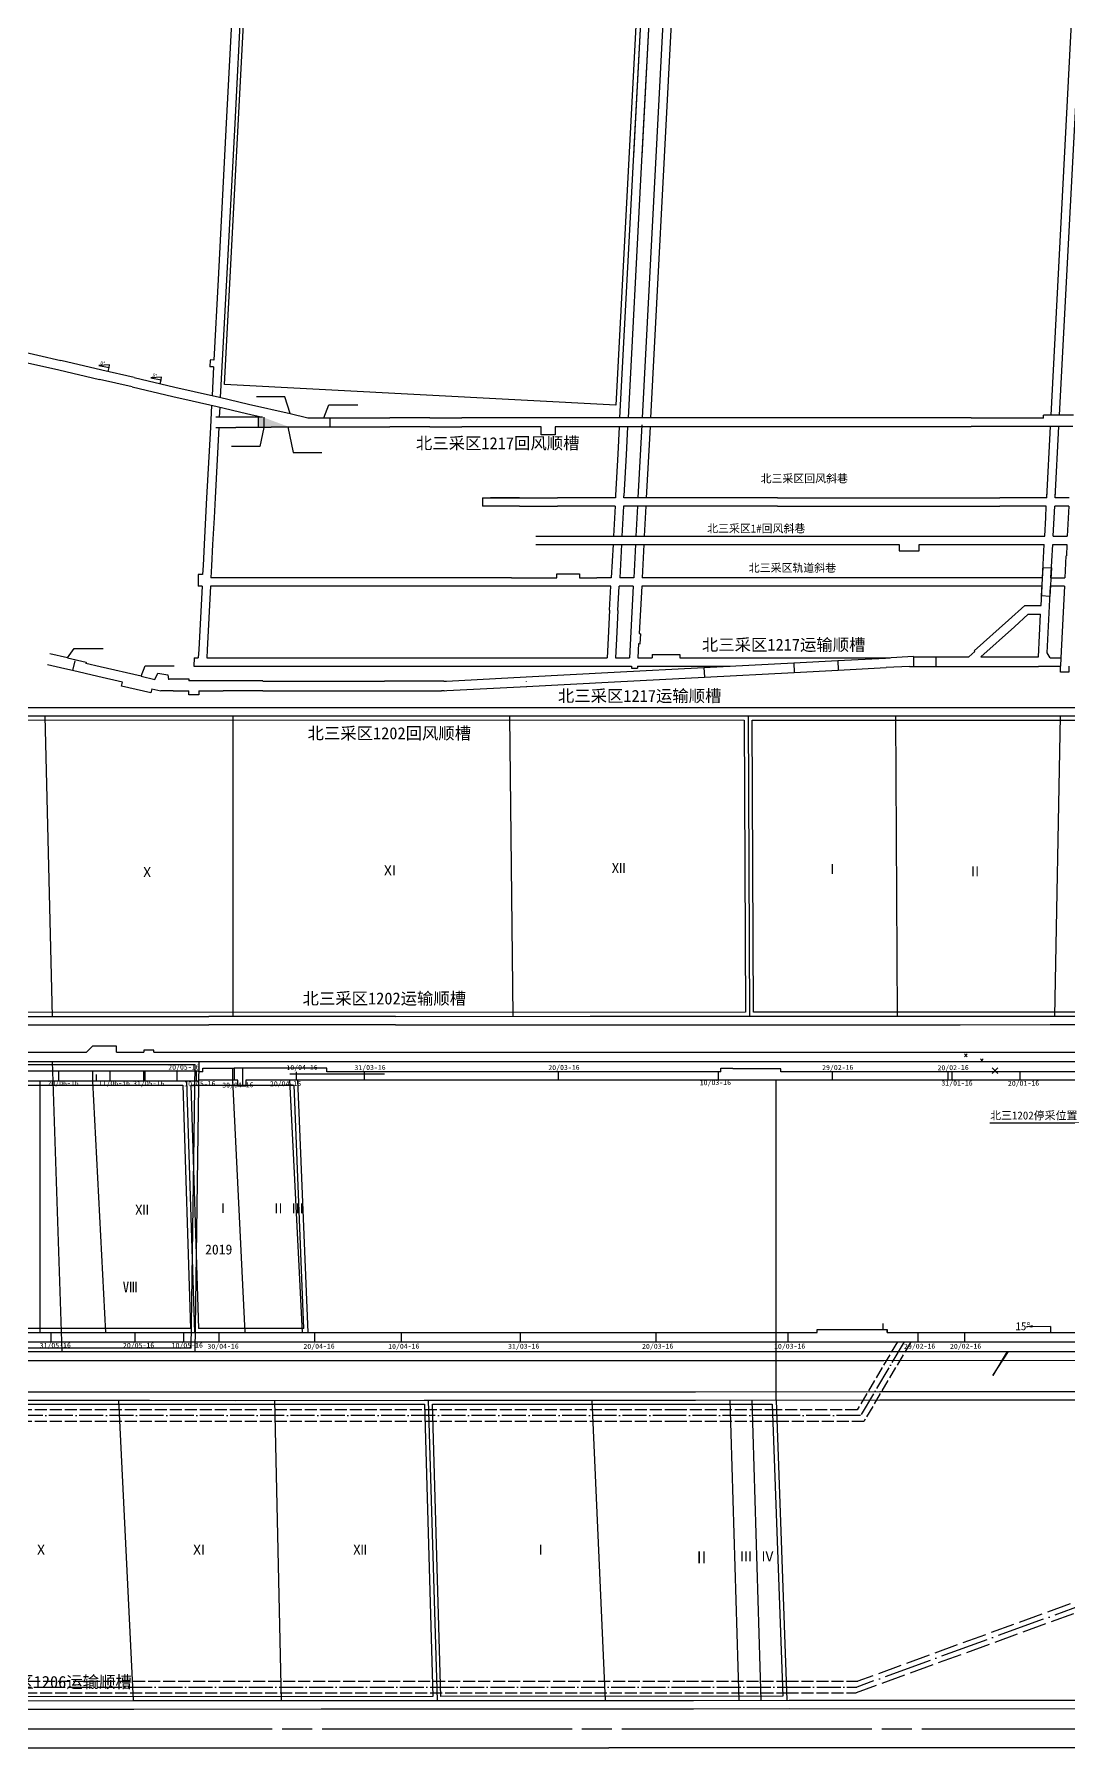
# Model space of a CAD drawing. Header units: millimetres. Extents: x 41513366 to 41522434, y 4590966 to 4600634.
# Drawn here: x 41518983 to 41519500, y 4598077 to 4598934 of the extents above; entities that cross this region are included whole.
import ezdxf

# ---------------------------------------------------------------- set-up
doc = ezdxf.new("R2010")
doc.units = ezdxf.units.MM
for name, pattern in [('ACAD_ISO02W100', [15, 12, -3]), ('ACAD_ISO04W100', [30, 24, -3, 0, -3]), ('SJHD', [10, 8, -2]), ('上盘交面线(2K)', [48, 40, -4, 0, -4]), ('新采区边界(5K)', [150, 125, -5, 15, -5])]:
    doc.linetypes.add(name, pattern=pattern)
doc.layers.get('0').update_dxf_attribs({"lineweight": 18})
for name, color, linetype, lineweight in [('12-1实见断层上盘交面线', 1, 'Continuous', 18), ('12-1煤巷道', 5, 'Continuous', 18), ('12-2采区边界线', 7, 'Continuous', 18), ('12煤巷道', 7, 'Continuous', 18), ('12煤巷道名称', 7, 'Continuous', 18), ('2014年工作面月末位置', 150, 'Continuous', 18), ('2016年12煤进尺', 7, 'Continuous', 18), ('2018年工作面位置', 20, 'Continuous', 18), ('2018年采煤月末位置', 20, 'Continuous', 18), ('停采线', 255, 'Continuous', 18), ('图纸改动标记', 2, 'Continuous', 18), ('岩巷', 30, 'Continuous', 18), ('工作面月末位置', 7, 'Continuous', 18), ('设计', 4, 'Continuous', 18), ('采空区工作面颜色', 6, 'Continuous', 18)]:
    doc.layers.add(name, color=color, linetype=linetype, lineweight=lineweight)
doc.styles.add('仿宋_GB2312', font='')
doc.styles.add('正体', font='')
doc.styles.add('正等线体', font='simhei.ttf')
doc.styles.get('仿宋_GB2312').set_extended_font_data('宋体')
doc.styles.get('正体').set_extended_font_data('宋体')

# ---------------------------------------------------------------- blocks, each defined once
blk = doc.blocks.new('diabaseBig2k')
at = {"color": 3, "linetype": 'SJHD'}
for p, q in [((-0.71, 0.71), (0.71, -0.71)), ((-0.71, -0.71), (0.71, 0.71))]:
    blk.add_line(p, q, dxfattribs=at)

msp = doc.modelspace()

# ---------------------------------------------------------------- hatches: boundary and pattern name
at = {"lineweight": -3}
msp.add_hatch(color=3, dxfattribs=at).paths.add_polyline_path([(41519096.9258, 4598742.4355), (41519094.9258, 4598742.4355), (41519094.9258, 4598737.235), (41519101.2356, 4598737.235), (41519101.2356, 4598737.535), (41519110.159, 4598737.535)], flags=0)
at = {"layer": '12煤巷道', "lineweight": -3}
h = msp.add_hatch(color=7, dxfattribs=at)
h.paths.add_polyline_path([(41519479.7962, 4598287.8303), (41519479.7932, 4598287.7004), (41519479.0159, 4598287.6992)], flags=0)
h.paths.add_polyline_path([(41519479.0159, 4598287.6992), (41519479.7932, 4598287.7004), (41519479.7902, 4598287.5706)], flags=0)
h = msp.add_hatch(color=7, dxfattribs=at)
h.paths.add_polyline_path([(41519481.9951, 4598288.2035), (41519482.007, 4598287.7039), (41519479.7677, 4598287.7004), (41519479.7726, 4598287.8273)], flags=0)
h.paths.add_polyline_path([(41519482.007, 4598287.7039), (41519482.0189, 4598287.2038), (41519479.763, 4598287.576), (41519479.7677, 4598287.7004)], flags=0)

# ---------------------------------------------------------------- linework, layer by layer
at = {"color": 3, "lineweight": -3}
msp.add_line((41519094.9258, 4598737.235), (41519094.9258, 4598742.4355), dxfattribs=at)
at = {"color": 150, "linetype": 'ByBlock', "lineweight": -3, "ltscale": 0.5}
for p, q in [((41519088.1497, 4598284.718), (41519082.1303, 4598410.918)), ((41519116.894, 4598284.718), (41519110.56, 4598410.918))]:
    msp.add_line(p, q, dxfattribs=at)
at = {"color": 0, "lineweight": -3}
msp.add_lwpolyline([(41519097.5276, 4598742.4354), (41519097.5276, 4598737.235)], dxfattribs=at)
at = {"color": 4, "lineweight": -3, "ltscale": 0.3}
msp.add_lwpolyline([(41519407.2819, 4598286.218), (41519407.2819, 4598288.6599)], dxfattribs=at)
at = {"layer": '12-1实见断层上盘交面线', "color": 1, "linetype": '上盘交面线(2K)', "lineweight": -3}
msp.add_lwpolyline([(41519469.3784, 4598275.318), (41519462.2238, 4598263.3385), (41519470.0952, 4598275.318)], dxfattribs=at)
at = {"layer": '12-1煤巷道', "lineweight": -3}
for p, q in [((41518784.212, 4598077.195), (41519094.182, 4598077.195)), ((41519094.182, 4598077.195), (41519208.44, 4598077.195)), ((41519293.7972, 4598077.195), (41519270.096, 4598077.195))]:
    msp.add_line(p, q, dxfattribs=at)
for points in [[(41519011.887, 4598427.918), (41519008.887, 4598424.918)], [(41519023.887, 4598424.918), (41519023.887, 4598427.918), (41519011.887, 4598427.918)], [(41518918.016, 4598424.918), (41519008.887, 4598424.918)], [(41518961.887, 4598420.318), (41519581.707, 4598420.318)], [(41519023.887, 4598424.918), (41519037.57, 4598424.918)], [(41519042.57, 4598424.918), (41519042.57, 4598425.918), (41519037.57, 4598425.918), (41519037.57, 4598424.918)], [(41519042.57, 4598424.918), (41519581.707, 4598424.918)], [(41518714.04, 4598275.318), (41519568.973, 4598275.318)], [(41518849.919, 4598270.718), (41519026.984, 4598270.718)], [(41519026.984, 4598270.718), (41519087.879, 4598270.718)], [(41519087.879, 4598270.718), (41519179.185, 4598270.718)], [(41519179.185, 4598270.718), (41519407.712, 4598270.718)], [(41519407.712, 4598270.718), (41519526.873, 4598270.918)], [(41519208.44, 4598077.195), (41519270.096, 4598077.195)]]:
    msp.add_lwpolyline(points, dxfattribs=at)
at = {"layer": '12-2采区边界线', "linetype": '新采区边界(5K)', "lineweight": -3}
msp.add_line((41517776.6939, 4598086.673), (41520374.1355, 4598086.673), dxfattribs=at)
at = {"layer": '12煤巷道', "color": 7, "lineweight": -3}
for p, q in [((41519310.5199, 4599195.4177), (41519296.5951, 4598929.8692)), ((41519295.5844, 4599124.6953), (41519282.3946, 4598873.0171)), ((41519299.7778, 4599124.4756), (41519286.5878, 4598872.7974)), ((41519491.2965, 4598743.335), (41519504.9994, 4599004.5762)), ((41519495.5022, 4598743.335), (41519509.1936, 4599004.3562)), ((41519288.9894, 4598998.8562), (41519281.7796, 4598861.2842)), ((41519293.1828, 4598998.6365), (41519285.9729, 4598861.0645)), ((41519304.1579, 4598994.0351), (41519300.7835, 4598929.6495)), ((41519084.1664, 4598992.2796), (41519078.775, 4598889.4029)), ((41519088.3624, 4598992.0597), (41519082.9712, 4598889.183)), ((41519296.5951, 4598929.8692), (41519286.7508, 4598742.135)), ((41519300.7835, 4598929.6495), (41519290.9555, 4598742.135)), ((41519078.775, 4598889.4029), (41519074.6795, 4598811.2534)), ((41519082.9712, 4598889.183), (41519078.8758, 4598811.0335)), ((41519281.7796, 4598861.2842), (41519275.5353, 4598742.135)), ((41519285.9729, 4598861.0645), (41519279.7401, 4598742.135)), ((41519074.6795, 4598811.2534), (41519072.5657, 4598770.9169)), ((41519078.8758, 4598811.0335), (41519075.7948, 4598752.2401)), ((41519072.3877, 4598767.5216), (41519071.6372, 4598753.1996)), ((41519071.3821, 4598748.3326), (41519070.8005, 4598737.235)), ((41519075.5397, 4598747.3728), (41519075.2811, 4598742.4363)), ((41519070.8005, 4598737.235), (41519068.9593, 4598702.1)), ((41519075.0085, 4598737.235), (41519073.1672, 4598702.1)), ((41519083.528, 4598742.437), (41519073.528, 4598742.4362)), ((41519073.528, 4598737.235), (41519083.528, 4598737.235)), ((41519096.9258, 4598742.4355), (41519083.528, 4598742.437)), ((41519101.2356, 4598737.235), (41519083.528, 4598737.235)), ((41519101.2356, 4598737.535), (41519116.5741, 4598737.535)), ((41519116.5741, 4598737.535), (41519127.5741, 4598737.535)), ((41519119.5656, 4598742.135), (41519127.5741, 4598742.135)), ((41519127.5741, 4598742.135), (41519130.5741, 4598742.135)), ((41519127.5741, 4598737.535), (41519130.5741, 4598737.535)), ((41519130.5741, 4598742.135), (41519133.5741, 4598742.135)), ((41519130.5741, 4598737.535), (41519133.5706, 4598737.535)), ((41519133.5741, 4598742.135), (41519150.674, 4598742.135)), ((41519133.5741, 4598737.535), (41519150.674, 4598737.535)), ((41519150.674, 4598742.135), (41519160.5741, 4598742.135)), ((41519150.674, 4598737.535), (41519160.5741, 4598737.535)), ((41519180.5741, 4598742.135), (41519196.567, 4598742.135)), ((41519180.5741, 4598737.535), (41519196.567, 4598737.535)), ((41519275.2942, 4598737.535), (41519274.5768, 4598723.8444)), ((41519279.499, 4598737.535), (41519278.77, 4598723.6247)), ((41519286.5672, 4598738.6332), (41519284.6514, 4598702.1)), ((41519290.714, 4598737.535), (41519288.8572, 4598702.1)), ((41519489.1336, 4598702.1), (41519491.0028, 4598737.735)), ((41519493.3393, 4598702.1), (41519495.2085, 4598737.7362)), ((41519274.5768, 4598723.8444), (41519273.501, 4598703.3184)), ((41519278.77, 4598723.6247), (41519277.6943, 4598703.0986)), ((41519068.9593, 4598702.1), (41519068.441, 4598692.2196)), ((41519073.1672, 4598702.1), (41519072.6353, 4598691.9996)), ((41519206.8713, 4598702.1), (41519244.3981, 4598702.1)), ((41519225.3777, 4598702.1), (41519210.9931, 4598702.1)), ((41519273.4372, 4598702.1), (41519244.3981, 4598702.1)), ((41519273.501, 4598703.3184), (41519273.4372, 4598702.1)), ((41519277.6419, 4598702.1), (41519277.6943, 4598703.0986)), ((41519288.8572, 4598702.1), (41519277.6419, 4598702.1)), ((41519354.468, 4598702.1), (41519288.8572, 4598702.1)), ((41519354.468, 4598702.1), (41519427.629, 4598702.1)), ((41519427.629, 4598702.1), (41519465.629, 4598702.1)), ((41519489.1336, 4598702.1), (41519465.629, 4598702.1)), ((41519489.1336, 4598702.1), (41519489.3434, 4598706.1)), ((41519493.3393, 4598702.1), (41519493.5491, 4598706.1)), ((41519500.3788, 4598702.1), (41519493.3393, 4598702.1)), ((41519225.3777, 4598697.9), (41519206.8713, 4598697.9)), ((41519225.3777, 4598697.9), (41519244.3981, 4598697.9)), ((41519273.217, 4598697.9), (41519244.3981, 4598697.9)), ((41519273.217, 4598697.9), (41519272.4309, 4598682.9)), ((41519277.4228, 4598697.9), (41519276.6366, 4598682.9)), ((41519288.6371, 4598697.9), (41519277.4228, 4598697.9)), ((41519284.4314, 4598697.9), (41519283.6454, 4598682.9)), ((41519288.6371, 4598697.9), (41519287.8511, 4598682.9)), ((41519354.468, 4598697.9), (41519288.6371, 4598697.9)), ((41519354.468, 4598697.9), (41519427.629, 4598697.9)), ((41519427.629, 4598697.9), (41519465.629, 4598697.9)), ((41519488.9133, 4598697.9), (41519465.629, 4598697.9)), ((41519488.6147, 4598692.2039), (41519488.9133, 4598697.9)), ((41519492.8089, 4598691.9841), (41519493.1191, 4598697.9)), ((41519500.1302, 4598697.9), (41519493.1191, 4598697.9)), ((41519068.441, 4598692.2196), (41519067.7319, 4598678.7)), ((41519072.6353, 4598691.9996), (41519071.9377, 4598678.7)), ((41519488.1269, 4598682.9), (41519488.6147, 4598692.2039)), ((41519492.3327, 4598682.9), (41519492.8089, 4598691.9841)), ((41519067.7319, 4598678.7), (41519067.1855, 4598668.281)), ((41519071.9377, 4598678.7), (41519071.3797, 4598668.061)), ((41519272.2107, 4598678.7), (41519271.3407, 4598662.1)), ((41519276.4165, 4598678.7), (41519275.5464, 4598662.1)), ((41519283.4253, 4598678.7), (41519282.5554, 4598662.1)), ((41519287.631, 4598678.7), (41519286.7612, 4598662.1)), ((41519487.0365, 4598662.1), (41519487.9067, 4598678.7)), ((41519491.2422, 4598662.1), (41519492.1125, 4598678.7)), ((41519067.1855, 4598668.281), (41519066.9466, 4598663.728)), ((41519071.3797, 4598668.061), (41519071.067, 4598662.1)), ((41519066.9552, 4598663.728), (41519064.6713, 4598663.728)), ((41519080.7697, 4598662.1), (41519071.067, 4598662.1)), ((41519161.0724, 4598662.1), (41519080.7697, 4598662.1)), ((41519190.2024, 4598662.1), (41519161.0724, 4598662.1)), ((41519221.4522, 4598662.1), (41519190.2024, 4598662.1)), ((41519221.4522, 4598662.1), (41519244.172, 4598662.1)), ((41519255.472, 4598662.1), (41519264.1939, 4598662.1)), ((41519271.3407, 4598662.1), (41519264.1939, 4598662.1)), ((41519279.6548, 4598662.1), (41519275.5464, 4598662.1)), ((41519282.5554, 4598662.1), (41519279.6548, 4598662.1)), ((41519377.8001, 4598662.1033), (41519286.7612, 4598662.1)), ((41519430.91, 4598662.1017), (41519377.8001, 4598662.1033)), ((41519487.0365, 4598662.1), (41519430.91, 4598662.1017)), ((41519491.2423, 4598662.1), (41519498.2674, 4598662.1)), ((41519066.641, 4598657.9), (41519064.6713, 4598657.9)), ((41519066.641, 4598657.9), (41519064.9804, 4598626.2392)), ((41519070.8467, 4598657.9), (41519069.1746, 4598626.0193)), ((41519161.0724, 4598657.9), (41519070.8467, 4598657.9)), ((41519190.2024, 4598657.9), (41519161.0724, 4598657.9)), ((41519221.4522, 4598657.9), (41519190.2024, 4598657.9)), ((41519264.1939, 4598657.9), (41519221.4522, 4598657.9)), ((41519271.1206, 4598657.9), (41519264.1939, 4598657.9)), ((41519279.6548, 4598657.9), (41519275.3263, 4598657.9)), ((41519282.3354, 4598657.9), (41519279.6548, 4598657.9)), ((41519282.3354, 4598657.9), (41519280.4594, 4598622.1)), ((41519286.5411, 4598657.9), (41519285.297, 4598634.1577)), ((41519377.7999, 4598657.9), (41519286.5411, 4598657.9)), ((41519430.91, 4598657.9), (41519377.7999, 4598657.9)), ((41519486.8164, 4598657.9), (41519430.91, 4598657.9)), ((41519486.3133, 4598648.3), (41519486.8164, 4598657.9)), ((41519489.2779, 4598624.6126), (41519491.0222, 4598657.9)), ((41519489.2779, 4598624.6126), (41519491.0221, 4598657.9)), ((41519498.0489, 4598657.9), (41519491.0221, 4598657.9)), ((41519498.0489, 4598657.9), (41519496.1861, 4598622.1)), ((41519270.4944, 4598645.9527), (41519269.7553, 4598631.8525)), ((41519274.6886, 4598645.7328), (41519273.9496, 4598631.6327)), ((41519469.9986, 4598640.9105), (41519478.2055, 4598648.3)), ((41519472.9427, 4598637.6407), (41519479.8945, 4598643.9)), ((41519478.2055, 4598648.3), (41519486.3133, 4598648.3)), ((41519479.8945, 4598643.9), (41519486.0828, 4598643.9)), ((41519484.9666, 4598622.6), (41519486.0828, 4598643.9)), ((41519285.297, 4598634.1577), (41519286.0959, 4598634.1149)), ((41519285.8344, 4598629.1241), (41519286.0959, 4598634.1149)), ((41519452.9062, 4598625.5206), (41519469.9986, 4598640.9105)), ((41519456.2382, 4598622.6), (41519472.9427, 4598637.6407)), ((41519064.9804, 4598626.2392), (41519064.7633, 4598622.1)), ((41519069.1746, 4598626.0193), (41519068.969, 4598622.1)), ((41519269.7553, 4598631.8525), (41519269.2442, 4598622.1)), ((41519273.9496, 4598631.6327), (41519273.4499, 4598622.1)), ((41519285.0355, 4598629.1666), (41519284.6652, 4598622.1)), ((41519285.0355, 4598629.1666), (41519285.8344, 4598629.1241)), ((41519450.2602, 4598622.6), (41519453.1738, 4598625.2234)), ((41519453.1738, 4598625.2234), (41519452.9062, 4598625.5206)), ((41518998.045, 4598616.5832), (41518989.2764, 4598618.6075)), ((41518999.3027, 4598622.031), (41518990.5344, 4598624.0566)), ((41519001.8779, 4598615.6892), (41518998.045, 4598616.5832)), ((41519008.6567, 4598619.8715), (41519008.5217, 4598619.2869)), ((41519015.6693, 4598617.6367), (41519008.5217, 4598619.2869)), ((41519036.1311, 4598612.9127), (41519015.6693, 4598617.6367)), ((41519062.7605, 4598622.1), (41519062.5402, 4598617.9)), ((41519062.5402, 4598617.9), (41519086.3773, 4598617.9)), ((41519062.7605, 4598622.1), (41519064.7633, 4598622.1)), ((41519064.543, 4598617.9), (41519086.3773, 4598617.9)), ((41519068.969, 4598622.1), (41519086.3773, 4598622.1)), ((41519086.3773, 4598622.1), (41519125.3777, 4598622.1)), ((41519086.3773, 4598617.9), (41519125.3777, 4598617.9)), ((41519125.3777, 4598622.1), (41519201.8151, 4598622.1)), ((41519125.3777, 4598617.9), (41519201.8151, 4598617.9)), ((41519201.8151, 4598622.1), (41519221.2646, 4598622.1)), ((41519201.8151, 4598617.9), (41519221.2646, 4598617.9)), ((41519221.2646, 4598622.1), (41519250.2442, 4598622.1)), ((41519221.2646, 4598617.9), (41519250.2442, 4598617.9)), ((41519250.2442, 4598622.1), (41519269.2442, 4598622.1)), ((41519250.2442, 4598617.9), (41519269.0241, 4598617.9)), ((41519269.0241, 4598617.9), (41519275.817, 4598617.9)), ((41519273.4499, 4598622.1), (41519275.817, 4598622.1)), ((41519275.817, 4598622.1), (41519280.4594, 4598622.1)), ((41519275.817, 4598622.1), (41519280.4594, 4598622.1)), ((41519275.817, 4598617.9), (41519281.441, 4598617.9)), ((41519275.817, 4598617.9), (41519281.441, 4598617.9)), ((41519281.441, 4598617.9), (41519281.3886, 4598616.9)), ((41519281.441, 4598617.9), (41519281.3886, 4598616.9)), ((41519281.3886, 4598616.9), (41519284.3927, 4598616.9)), ((41519281.3886, 4598616.9), (41519284.3927, 4598616.9)), ((41519284.4451, 4598617.9), (41519284.3927, 4598616.9)), ((41519284.4451, 4598617.9), (41519284.3927, 4598616.9)), ((41519284.4451, 4598617.9), (41519330.733, 4598617.9)), ((41519284.6652, 4598622.1), (41519291.7083, 4598622.1)), ((41519291.7083, 4598623.7), (41519305.7083, 4598623.7)), ((41519291.7083, 4598623.7), (41519291.7083, 4598622.1)), ((41519305.7083, 4598623.7), (41519305.7083, 4598622.1)), ((41519305.7083, 4598622.1), (41519410.8739, 4598622.1)), ((41519422.448, 4598622.6), (41519422.448, 4598622.7066)), ((41519484.9404, 4598617.9), (41519495.9676, 4598617.9)), ((41519484.9404, 4598617.9), (41519495.9676, 4598617.9)), ((41519484.9404, 4598617.8), (41519484.9404, 4598617.9)), ((41519490.8645, 4598622.1), (41519489.2779, 4598624.6126)), ((41519490.8645, 4598622.1), (41519496.1861, 4598622.1)), ((41519014.5446, 4598612.7649), (41519001.8779, 4598615.6892)), ((41519026.8852, 4598609.9158), (41519014.5446, 4598612.7649)), ((41519036.1311, 4598612.9127), (41519043.0384, 4598611.3181)), ((41519077.1447, 4598610.5), (41519060.037, 4598610.5)), ((41519097.0347, 4598610.5), (41519077.1447, 4598610.5)), ((41519097.0347, 4598610.5), (41519097.0347, 4598610.4002)), ((41519097.0347, 4598610.3998), (41519109.9189, 4598610.4002)), ((41519109.9189, 4598610.4002), (41519118.9189, 4598610.4002)), ((41519118.9189, 4598610.4), (41519129.921, 4598610.4)), ((41519129.921, 4598610.4), (41519157.921, 4598610.4)), ((41519186.396, 4598610.4), (41519157.921, 4598610.4)), ((41519187.6242, 4598610.4), (41519186.396, 4598610.4)), ((41519187.6242, 4598610.4), (41519188.8477, 4598610.4641)), ((41519188.8477, 4598610.4641), (41519228.7929, 4598612.5574)), ((41519189.0989, 4598605.6707), (41519229.0441, 4598607.764)), ((41519041.5007, 4598606.5416), (41519046.0122, 4598605.5)), ((41519052.2817, 4598605.5), (41519046.0122, 4598605.5)), ((41519052.2817, 4598605.5), (41519059.999, 4598605.5)), ((41519064.999, 4598605.5), (41519077.1447, 4598605.5)), ((41519097.0347, 4598605.5), (41519077.1447, 4598605.5)), ((41519097.0347, 4598605.6002), (41519097.0347, 4598605.5)), ((41519097.0347, 4598605.6), (41519109.9189, 4598605.6)), ((41519109.9189, 4598605.6002), (41519118.9189, 4598605.6002)), ((41519118.9189, 4598605.6), (41519129.921, 4598605.6)), ((41519129.921, 4598605.6), (41519157.9913, 4598605.6)), ((41519157.921, 4598605.6), (41519186.396, 4598605.6)), ((41519187.7498, 4598605.6), (41519186.396, 4598605.6)), ((41519187.7498, 4598605.6), (41519189.0989, 4598605.6707)), ((41519134.2485, 4598438.597), (41519070.0425, 4598438.632)), ((41519134.2508, 4598442.797), (41519070.0448, 4598442.832)), ((41519163.4203, 4598438.59), (41519134.2493, 4598438.597)), ((41519163.4213, 4598442.79), (41519134.2503, 4598442.797)), ((41518844.887, 4598415.618), (41519065.083, 4598415.618)), ((41518903.425, 4598284.718), (41519057.315, 4598284.718)), ((41519057.315, 4598284.718), (41519374.345, 4598284.718)), ((41519409.345, 4598284.718), (41519568.313, 4598284.718)), ((41519479.0159, 4598287.6992), (41519481.9951, 4598288.2035)), ((41519491.0158, 4598287.718), (41519479.0159, 4598287.6992)), ((41518822.925, 4598280.118), (41519057.315, 4598280.118)), ((41519057.315, 4598280.118), (41519563.9554, 4598280.118)), ((41519360.3295, 4598096.855), (41519503.7463, 4598096.718)), ((41519544.7144, 4598077.195), (41519293.7972, 4598077.195))]:
    msp.add_line(p, q, dxfattribs=at)
at = {"layer": '12煤巷道', "color": 30, "lineweight": -3}
for p, q in [((41518971.8941, 4598771.3013), (41518994.9665, 4598765.9745)), ((41518972.9739, 4598775.9781), (41518996.0463, 4598770.6517)), ((41519016.5082, 4598765.9273), (41518996.0463, 4598770.6517)), ((41518994.9665, 4598765.9745), (41519015.4283, 4598761.2498)), ((41519032.7806, 4598762.1709), (41519016.5082, 4598765.9273)), ((41519032.7807, 4598762.171), (41519053.1205, 4598757.4741)), ((41519031.7009, 4598757.4941), (41519015.4285, 4598761.2504)), ((41519031.7009, 4598757.4941), (41519052.0404, 4598752.7972)), ((41519053.1205, 4598757.4741), (41519062.7697, 4598755.2464)), ((41519062.7695, 4598755.2456), (41519075.3207, 4598752.3498)), ((41519052.0407, 4598752.7971), (41519061.6901, 4598750.5704)), ((41519061.6901, 4598750.5702), (41519074.2408, 4598747.6727)), ((41519074.2408, 4598747.6726), (41519088.8562, 4598744.2985)), ((41519075.3206, 4598752.3496), (41519089.936, 4598748.9754)), ((41519089.936, 4598748.9754), (41519110.6903, 4598744.184)), ((41519088.8562, 4598744.2985), (41519096.9258, 4598742.4355)), ((41519110.6903, 4598744.184), (41519119.5656, 4598742.135)), ((41519272.7326, 4598614.86), (41519317.6709, 4598617.2155)), ((41519317.6709, 4598617.2155), (41519362.6092, 4598619.5705)), ((41519362.6092, 4598619.5706), (41519384.5791, 4598620.7219)), ((41519384.5791, 4598620.7219), (41519408.5462, 4598621.978)), ((41519384.8303, 4598615.9285), (41519408.7975, 4598617.1846)), ((41519422.448, 4598622.7066), (41519408.5462, 4598621.978)), ((41519420.5401, 4598617.8), (41519408.7974, 4598617.1846)), ((41519228.7929, 4598612.5571), (41519272.7326, 4598614.86)), ((41519229.0126, 4598607.7623), (41519272.9838, 4598610.0669)), ((41519272.9838, 4598610.0668), (41519317.9222, 4598612.422)), ((41519317.9221, 4598612.422), (41519362.8608, 4598614.7772)), ((41519362.8604, 4598614.7771), (41519384.8303, 4598615.9285))]:
    msp.add_line(p, q, dxfattribs=at)
at = {"layer": '12煤巷道', "color": 7, "lineweight": -3}
for points in [[(41519070.6657, 4598770.9169), (41519070.4929, 4598767.6209)], [(41519072.5657, 4598770.9169), (41519070.6709, 4598771.0162)], [(41519072.3877, 4598767.5216), (41519070.4929, 4598767.6209)], [(41519101.2356, 4598737.535), (41519101.2356, 4598737.235)], [(41519180.5741, 4598742.135), (41519160.5741, 4598742.135)], [(41519180.5741, 4598737.535), (41519160.5741, 4598737.535)], [(41519275.618, 4598742.135), (41519196.567, 4598742.135)], [(41519236.355, 4598737.535), (41519196.567, 4598737.535)], [(41519243.355, 4598737.535), (41519243.355, 4598733.635), (41519236.355, 4598733.635), (41519236.355, 4598737.535)], [(41519275.2942, 4598737.535), (41519243.355, 4598737.535)], [(41519286.5096, 4598737.535), (41519275.2942, 4598737.535)], [(41519286.5672, 4598742.135), (41519275.618, 4598742.135)], [(41519326.418, 4598742.135), (41519286.5672, 4598742.135)], [(41519326.418, 4598737.535), (41519286.5672, 4598737.535)], [(41519451.3188, 4598742.135), (41519326.418, 4598742.135)], [(41519451.3188, 4598737.535), (41519326.418, 4598737.535)], [(41519487.4664, 4598741.935), (41519451.3188, 4598741.935), (41519451.3188, 4598742.135)], [(41519491.0028, 4598737.735), (41519451.3188, 4598737.735), (41519451.3188, 4598737.535)], [(41519487.4664, 4598741.935), (41519485.3188, 4598741.935)], [(41519490.9923, 4598737.735), (41519485.3188, 4598737.735)], [(41519502.5398, 4598743.335), (41519487.4664, 4598743.335)], [(41519487.4664, 4598741.935), (41519487.4664, 4598743.335)], [(41519502.2465, 4598737.7383), (41519490.9923, 4598737.735)], [(41519206.8713, 4598702.1), (41519206.8713, 4598697.9)], [(41519500.1302, 4598697.9), (41519499.4231, 4598682.9)], [(41519492.1125, 4598678.7), (41519499.2252, 4598678.7)], [(41519492.3327, 4598682.9), (41519499.4231, 4598682.9)], [(41519499.2252, 4598678.7), (41519498.9575, 4598673.0222)], [(41519498.2825, 4598662.1), (41519498.8552, 4598673.0276)], [(41519064.6713, 4598663.728), (41519064.6713, 4598657.9)], [(41519244.172, 4598662.1), (41519244.172, 4598664), (41519255.472, 4598664), (41519255.472, 4598662.1)], [(41519270.4944, 4598645.9527), (41519271.1206, 4598657.9)], [(41519274.6886, 4598645.7328), (41519275.3263, 4598657.9)], [(41518999.3027, 4598622.031), (41519008.6567, 4598619.8715)], [(41519420.5401, 4598617.8), (41519484.9404, 4598617.8)], [(41519422.448, 4598622.6), (41519450.2602, 4598622.6)], [(41519456.2382, 4598622.6), (41519484.9666, 4598622.6)], [(41519500.1732, 4598617.9), (41519500.1732, 4598614.9), (41519495.9732, 4598614.9), (41519495.9676, 4598617.9)], [(41519026.4215, 4598607.9072), (41519026.8855, 4598609.917)], [(41519041.0426, 4598604.5574), (41519026.4271, 4598607.9317)], [(41519043.0384, 4598611.3181), (41519044.4786, 4598614.3561), (41519049.6146, 4598613.5671), (41519049.9167, 4598611.2469)], [(41519050.237, 4598611.2431), (41519049.9179, 4598611.2468)], [(41519050.237, 4598611.2431), (41519050.237, 4598611.601), (41519060.037, 4598611.601), (41519060.037, 4598610.5)], [(41519041.5009, 4598606.5427), (41519041.051, 4598604.594)], [(41519064.999, 4598604.091), (41519064.999, 4598603.591), (41519059.999, 4598603.591), (41519059.999, 4598605.5)], [(41519064.999, 4598605.5), (41519064.999, 4598604.091)], [(41518728.0041, 4598438.6117), (41518805.7795, 4598438.641), (41518896.4459, 4598438.639), (41518992.4619, 4598438.637), (41519070.0438, 4598438.632)], [(41519163.4232, 4598438.59), (41519260.7405, 4598438.668), (41519309.3307, 4598438.68)], [(41519065.083, 4598415.118), (41519065.083, 4598415.618)], [(41519067.1195, 4598415.118), (41519065.083, 4598415.118)], [(41519065.083, 4598410.418), (41519065.083, 4598410.918)], [(41519084.479, 4598410.918), (41519065.083, 4598410.918)], [(41519067.1195, 4598415.618), (41519067.1195, 4598416.918), (41519082.7051, 4598416.918)], [(41519067.1195, 4598415.118), (41519067.1195, 4598416.918), (41519082.7051, 4598416.918)], [(41519084.479, 4598410.918), (41519067.1195, 4598410.918)], [(41519129.009, 4598415.118), (41519129.009, 4598416.918), (41519082.7051, 4598416.918)], [(41519088.479, 4598410.918), (41519088.479, 4598407.918), (41519084.479, 4598407.918), (41519084.479, 4598410.918)], [(41519568.313, 4598410.918), (41519088.479, 4598410.918)], [(41519568.313, 4598410.918), (41519088.479, 4598410.918)], [(41519326.086, 4598415.118), (41519129.009, 4598415.118)], [(41519326.086, 4598415.118), (41519326.086, 4598416.918)], [(41519326.086, 4598416.918), (41519332.086, 4598416.918), (41519332.086, 4598416.618)], [(41519356.086, 4598415.118), (41519356.086, 4598416.618), (41519332.086, 4598416.618)], [(41519593.982, 4598416.318), (41519593.982, 4598415.118), (41519356.086, 4598415.118)], [(41519065.083, 4598410.418), (41518844.887, 4598410.418)], [(41519374.345, 4598284.718), (41519374.345, 4598286.218), (41519409.345, 4598286.218), (41519409.345, 4598284.718)], [(41519374.345, 4598284.718), (41519374.345, 4598286.218)], [(41519374.345, 4598286.218), (41519409.345, 4598286.218)], [(41519407.2819, 4598286.218), (41519407.2819, 4598289.218)], [(41519409.345, 4598284.718), (41519409.345, 4598286.218)], [(41519491.0158, 4598287.718), (41519491.0158, 4598284.718)], [(41519491.0158, 4598287.718), (41519491.0158, 4598284.718)], [(41518412.1895, 4598255.223), (41518493.4851, 4598255.217), (41518586.8182, 4598255.303), (41518679.866, 4598255.308), (41518769.0371, 4598255.3), (41518855.3298, 4598255.42), (41518946.2054, 4598255.178), (41519040.37, 4598255.074), (41519083.2361, 4598255.071), (41519177.8174, 4598255.133), (41519217.6501, 4598255.129), (41519313.3916, 4598255.167), (41519405.6601, 4598255.257), (41519487.4956, 4598255.291), (41519572.2386, 4598255.33), (41519614.52, 4598255.2984)], [(41518946.1994, 4598250.978), (41519040.3654, 4598250.874), (41519083.2358, 4598250.871)], [(41519083.2382, 4598250.871), (41519177.8202, 4598250.933), (41519217.6497, 4598250.929), (41519313.3933, 4598250.967), (41519405.6642, 4598251.057), (41519487.4974, 4598251.091), (41519572.2405, 4598251.13), (41519614.2973, 4598251.0986)], [(41518712.0665, 4598100.0321), (41518752.418, 4598101.018), (41518810.115, 4598101.016), (41518856.5929, 4598101.023), (41518943.9562, 4598100.71), (41519032.4988, 4598100.73), (41519126.2556, 4598100.88), (41519172.2321, 4598100.877), (41519268.3371, 4598100.863), (41519312.3838, 4598100.874), (41519360.3159, 4598101.055), (41519455.3001, 4598100.936), (41519503.7473, 4598100.919), (41519570.1872, 4598100.9452)], [(41518856.5812, 4598096.823), (41518943.9475, 4598096.51), (41519032.4998, 4598096.53)], [(41519032.5043, 4598096.53), (41519126.2623, 4598096.68)], [(41519126.2595, 4598096.68), (41519172.2318, 4598096.677)], [(41519172.2315, 4598096.677), (41519268.3365, 4598096.663), (41519312.3906, 4598096.674), (41519360.3295, 4598096.855)]]:
    msp.add_lwpolyline(points, dxfattribs=at)
at = {"layer": '12煤巷道', "color": 30, "lineweight": -3}
for points in [[(41519015.066, 4598768.1717), (41519020.1729, 4598767.2272), (41519020.4195, 4598768.5059), (41519015.066, 4598768.1717)], [(41519041.0974, 4598762.0684), (41519046.2043, 4598761.1238), (41519046.451, 4598762.4026), (41519041.0974, 4598762.0684)]]:
    msp.add_lwpolyline(points, dxfattribs=at)
at = {"layer": '12煤巷道', "color": 7, "lineweight": -3}
for points in [[(41519596.9827, 4598597.12), (41519524.4087, 4598597.155, 0.00007617), (41519524.4083, 4598597.155), (41519490.6223, 4598597.161, 0.00012407), (41519490.6216, 4598597.161), (41519418.4542, 4598597.138), (41519378.58, 4598597.16), (41519292.8838, 4598597.108), (41519197.3514, 4598597.133, 0.00003027), (41519197.3512, 4598597.133), (41519126.2352, 4598597.143, 0.00001819), (41519126.2351, 4598597.143), (41519037.7951, 4598597.149, 0.00001696), (41519037.795, 4598597.149), (41518977.922, 4598597.149), (41518918.5417, 4598597.234), (41518827.1786, 4598597.2), (41518736.8575, 4598597.311), (41518693.5696, 4598597.229), (41518644.7488, 4598597.223)], [(41519596.9807, 4598592.92), (41519524.4071, 4598592.955), (41519490.6222, 4598592.961), (41519418.4549, 4598592.938, -0.00021761), (41519418.4525, 4598592.938), (41519378.5801, 4598592.96), (41519292.8857, 4598592.908, -0.00021712), (41519292.8833, 4598592.908), (41519197.3504, 4598592.933), (41519126.2347, 4598592.943), (41519037.7949, 4598592.949), (41518977.919, 4598592.949), (41518918.5395, 4598593.034), (41518827.1768, 4598593), (41518741.0591, 4598593.1058)], [(41518741.1156, 4598442.8167), (41518805.7785, 4598442.841, -0.00009962), (41518805.779, 4598442.841), (41518896.446, 4598442.839), (41518992.462, 4598442.837, -0.0000109), (41518992.4621, 4598442.837), (41519070.0441, 4598442.832)], [(41519163.4199, 4598442.79), (41519260.7379, 4598442.868, -0.00013863), (41519260.7387, 4598442.868), (41519309.3297, 4598442.88)], [(41519308.33, 4598442.88), (41519445.8059, 4598442.88), (41519490.9059, 4598442.885, -0.00002772), (41519490.906, 4598442.885), (41519531.428, 4598442.885, -0.00018145), (41519531.429, 4598442.885), (41519624.2925, 4598442.8176)], [(41519308.33, 4598438.68), (41519445.806, 4598438.68, 0.00002772), (41519445.8063, 4598438.68), (41519490.9062, 4598438.685), (41519531.427, 4598438.685), (41519624.0754, 4598438.6178)]]:
    msp.add_lwpolyline(points, format="xyb", dxfattribs=at)
at = {"layer": '2014年工作面月末位置', "color": 150, "lineweight": -3}
msp.add_line((41519117.5817, 4598286.718), (41519112.729, 4598408.518), dxfattribs=at)
for points in [[(41519060.9706, 4598408.518), (41519112.729, 4598408.518)], [(41519060.9706, 4598408.518), (41519064.8027, 4598286.718)], [(41519117.5817, 4598286.718), (41519064.8027, 4598286.718)]]:
    msp.add_lwpolyline(points, dxfattribs=at)
at = {"layer": '2016年12煤进尺', "color": 30, "lineweight": -3, "ltscale": 2}
for p, q in [((41519019.7025, 4598765.19), (41519020.1729, 4598767.2272)), ((41519045.7543, 4598759.1751), (41519046.2043, 4598761.1238)), ((41519317.6709, 4598617.2154), (41519317.9221, 4598612.422)), ((41519362.6092, 4598619.5706), (41519362.8604, 4598614.7771)), ((41519384.5791, 4598620.7219), (41519384.8303, 4598615.9285))]:
    msp.add_line(p, q, dxfattribs=at)
at = {"layer": '2016年12煤进尺', "color": 0, "lineweight": -3, "ltscale": 2}
for p, q in [((41519130.5741, 4598742.135), (41519130.5741, 4598737.535)), ((41519003.0027, 4598620.5611), (41519001.8779, 4598615.6892)), ((41519422.448, 4598622.6), (41519422.448, 4598617.8)), ((41519496.1861, 4598622.1), (41519495.9676, 4598617.9)), ((41519013.687, 4598413.813), (41519013.687, 4598410.418)), ((41519157.989, 4598413.918), (41519110.56, 4598413.918)), ((41519353.8092, 4598251.0064), (41519353.8092, 4598410.918))]:
    msp.add_line(p, q, dxfattribs=at)
at = {"layer": '2016年12煤进尺', "lineweight": -3, "ltscale": 2}
for p, q in [((41519433.653, 4598622.6), (41519433.653, 4598617.8)), ((41519054.2828, 4598410.418), (41519054.2828, 4598415.618)), ((41519082.1303, 4598410.918), (41519082.1303, 4598416.918))]:
    msp.add_line(p, q, dxfattribs=at)
at = {"layer": '2016年12煤进尺', "color": 20, "lineweight": -3, "ltscale": 2}
for p, q in [((41519012.0808, 4598410.418), (41519012.0808, 4598415.618)), ((41519037.4612, 4598410.418), (41519037.4612, 4598415.618))]:
    msp.add_line(p, q, dxfattribs=at)
at = {"layer": '2016年12煤进尺', "color": 1, "lineweight": -3, "ltscale": 2}
msp.add_line((41519087.079, 4598407.918), (41519087.079, 4598416.918), dxfattribs=at)
at = {"layer": '2016年12煤进尺', "color": 150, "lineweight": -3, "ltscale": 2}
msp.add_line((41519119.663, 4598284.718), (41519114.635, 4598410.918), dxfattribs=at)
at = {"layer": '2016年12煤进尺', "color": 2, "lineweight": -3, "ltscale": 2}
msp.add_line((41518985.591, 4598410.418), (41518985.591, 4598284.718), dxfattribs=at)
at = {"layer": '2016年12煤进尺', "color": 30, "lineweight": -3, "ltscale": 2}
msp.add_lwpolyline([(41519110.6903, 4598744.184), (41519108.1091, 4598752.5898), (41519093.952, 4598752.5898)], dxfattribs=at)
at = {"layer": '2016年12煤进尺', "color": 0, "lineweight": -3, "ltscale": 2}
for points in [[(41519127.5741, 4598742.135), (41519130.0026, 4598748.5364), (41519144.6403, 4598748.5364)], [(41519109.5741, 4598737.535), (41519112.2465, 4598724.7826), (41519126.4881, 4598724.7826)], [(41518999.3027, 4598622.031), (41519002.7399, 4598626.6827), (41519017.116, 4598626.6827)]]:
    msp.add_lwpolyline(points, dxfattribs=at)
at = {"layer": '2016年12煤进尺', "lineweight": -3, "ltscale": 2}
for points in [[(41519097.5276, 4598737.235), (41519095.4988, 4598727.7311), (41519081.3269, 4598727.7311)], [(41519036.1311, 4598612.9127), (41519038.1339, 4598618.0945), (41519052.7612, 4598618.0945)]]:
    msp.add_lwpolyline(points, dxfattribs=at)
at = {"layer": '2016年12煤进尺', "lineweight": -3, "ltscale": 0.3}
for points in [[(41518994.829, 4598415.618), (41518994.829, 4598410.418)], [(41519020.5797, 4598415.618), (41519020.5797, 4598410.418)], [(41519038.0364, 4598415.618), (41519038.0364, 4598410.418)], [(41519063.8824, 4598410.418), (41519063.8824, 4598415.618)], [(41519082.7051, 4598416.918), (41519082.7051, 4598410.9138)], [(41519113.755, 4598415.118), (41519113.755, 4598410.918)], [(41519147.755, 4598415.118), (41519147.755, 4598410.918)], [(41519244.755, 4598415.118), (41519244.755, 4598410.918)], [(41519324.755, 4598415.118), (41519324.755, 4598410.918)], [(41519381.752, 4598415.118), (41519381.752, 4598410.918)], [(41519439.752, 4598415.118), (41519439.752, 4598410.918)], [(41519441.752, 4598415.118), (41519441.752, 4598410.918)], [(41519475.7471, 4598415.118), (41519475.7471, 4598410.918)], [(41518990.956, 4598284.718), (41518990.956, 4598280.118)], [(41519032.956, 4598284.718), (41519032.956, 4598280.118)], [(41519057.315, 4598284.718), (41519057.315, 4598280.118)], [(41519074.985, 4598284.718), (41519074.985, 4598280.118)], [(41519122.9188, 4598284.718), (41519122.9188, 4598280.118)], [(41519166.231, 4598284.718), (41519166.231, 4598280.118)], [(41519225.8279, 4598284.718), (41519225.8279, 4598280.118)], [(41519293.579, 4598284.718), (41519293.579, 4598280.118)], [(41519359.579, 4598284.718), (41519359.579, 4598280.118)], [(41519424.597, 4598284.718), (41519424.597, 4598280.118)], [(41519447.957, 4598284.718), (41519447.957, 4598280.118)]]:
    msp.add_lwpolyline(points, dxfattribs=at)
at = {"layer": '2016年12煤进尺', "color": 4, "lineweight": -3, "ltscale": 2}
msp.add_lwpolyline([(41519517.852, 4598410.918), (41519506.5964, 4598389.4913), (41519460.6455, 4598389.4913)], dxfattribs=at)
at = {"layer": '2018年工作面位置', "color": 20, "lineweight": -3}
for points in [[(41519060.8007, 4598286.718), (41518146.1002, 4598286.718), (41518141.6723, 4598408.518), (41519056.9686, 4598408.518)], [(41519056.9686, 4598408.518), (41519060.8007, 4598286.718)]]:
    msp.add_lwpolyline(points, dxfattribs=at)
at = {"layer": '2018年采煤月末位置', "color": 20, "lineweight": -3, "ltscale": 0.5}
for points in [[(41519018.5893, 4598284.718), (41519012.0808, 4598410.418)], [(41519058.9098, 4598410.418), (41519062.8646, 4598284.718)]]:
    msp.add_lwpolyline(points, dxfattribs=at)
at = {"layer": '图纸改动标记', "color": 3, "linetype": 'ACAD_ISO02W100', "lineweight": -3, "ltscale": 0.5}
for p, q in [((41519414.454, 4598280.118), (41519394.3327, 4598246.128)), ((41519421.194, 4598280.118), (41519397.6393, 4598240.328)), ((41519304.089, 4598246.128), (41517823.304, 4598246.128)), ((41519304.089, 4598240.328), (41517824.704, 4598240.328)), ((41519354.089, 4598246.128), (41519304.089, 4598246.128)), ((41519354.089, 4598240.328), (41519304.089, 4598240.328)), ((41519394.3327, 4598246.128), (41519354.089, 4598246.128)), ((41519397.6393, 4598240.328), (41519354.089, 4598240.328)), ((41517815.6951, 4598104.64), (41519308.975, 4598104.64)), ((41517824.704, 4598110.44), (41519308.975, 4598110.44)), ((41519308.975, 4598110.44), (41519358.975, 4598110.44)), ((41519308.975, 4598104.64), (41519358.975, 4598104.64)), ((41519358.975, 4598110.44), (41519394.5784, 4598110.44)), ((41519358.975, 4598104.64), (41519393.8468, 4598104.64))]:
    msp.add_line(p, q, dxfattribs=at)
at = {"layer": '图纸改动标记', "color": 3, "linetype": 'ACAD_ISO02W100', "lineweight": -3}
for p, q in [((41519543.0782, 4598164.4892), (41519394.5784, 4598110.44)), ((41519544.8567, 4598159.6028), (41519393.8468, 4598104.64))]:
    msp.add_line(p, q, dxfattribs=at)
at = {"layer": '图纸改动标记', "color": 2, "lineweight": -3, "ltscale": 2}
msp.add_lwpolyline([(41519486.561, 4598653.0255), (41519487.3042, 4598667.2058), (41519491.4984, 4598666.986), (41519490.7552, 4598652.8057), (41519486.561, 4598653.0257)], dxfattribs=at)
at = {"layer": '岩巷', "lineweight": -3}
for points in [[(41519233.62, 4598682.9), (41519244.49, 4598682.9)], [(41519233.62, 4598678.7), (41519244.49, 4598678.7)], [(41519244.49, 4598682.9), (41519263.492, 4598682.9)], [(41519244.49, 4598678.7), (41519263.492, 4598678.7)], [(41519263.492, 4598682.9), (41519272.37, 4598682.9)], [(41519263.492, 4598678.7), (41519272.37, 4598678.7)], [(41519272.37, 4598682.9), (41519308.17, 4598682.9)], [(41519272.37, 4598678.7), (41519308.17, 4598678.7)], [(41519308.17, 4598682.9), (41519333.013, 4598682.9)], [(41519308.17, 4598678.7), (41519333.013, 4598678.7)], [(41519333.013, 4598682.9), (41519358.865, 4598682.9)], [(41519333.013, 4598678.7), (41519358.865, 4598678.7)], [(41519358.865, 4598682.9), (41519381.8658, 4598682.9)], [(41519358.865, 4598678.7), (41519381.8658, 4598678.7)], [(41519381.8658, 4598682.9), (41519393.8662, 4598682.9)], [(41519381.8658, 4598678.7), (41519393.8662, 4598678.7)], [(41519393.8662, 4598682.9), (41519429.2698, 4598682.9)], [(41519393.8662, 4598678.7), (41519415.312, 4598678.7)], [(41519415.312, 4598678.7), (41519415.312, 4598675.565), (41519425.312, 4598675.565), (41519425.312, 4598678.7)], [(41519425.312, 4598678.7), (41519429.2698, 4598678.7)], [(41519429.2698, 4598682.9), (41519445.1788, 4598682.9)], [(41519429.2698, 4598678.7), (41519445.1788, 4598678.7)], [(41519445.1788, 4598682.9), (41519473.017, 4598682.9)], [(41519445.1788, 4598678.7), (41519473.017, 4598678.7)], [(41519473.017, 4598682.9), (41519488.1269, 4598682.9)], [(41519473.017, 4598678.7), (41519487.9067, 4598678.7)]]:
    msp.add_lwpolyline(points, dxfattribs=at)
at = {"layer": '工作面月末位置', "color": 205, "linetype": 'Continuous', "lineweight": -3}
msp.add_line((41519353.8092, 4598251.0064), (41519359.2086, 4598101.0508), dxfattribs=at)
at = {"layer": '工作面月末位置', "color": 205, "lineweight": -3}
for points in [[(41518987.9612, 4598592.949), (41518991.7158, 4598442.837)], [(41519082.0575, 4598592.946), (41519082.1172, 4598442.8254)], [(41519220.5157, 4598592.9269), (41519222.1598, 4598442.8371)], [(41519339.7921, 4598592.9365), (41519340.4302, 4598442.88)]]:
    msp.add_lwpolyline(points, dxfattribs=at)
at = {"layer": '工作面月末位置', "color": 241, "lineweight": -3}
for points in [[(41519413.4696, 4598592.9408), (41519414.306, 4598442.88)], [(41519493.2531, 4598442.885), (41519496.0555, 4598592.96)]]:
    msp.add_lwpolyline(points, dxfattribs=at)
at = {"layer": '工作面月末位置', "color": 20, "lineweight": -3, "ltscale": 0.5}
for points in [[(41518991.6812, 4598420.318), (41518996.5319, 4598275.318)], [(41519063.259, 4598275.318), (41519065.1802, 4598420.318)]]:
    msp.add_lwpolyline(points, dxfattribs=at)
at = {"layer": '工作面月末位置', "color": 150, "lineweight": -3}
for points in [[(41519024.8778, 4598250.8911), (41519032.1428, 4598100.7299)], [(41519102.9213, 4598250.8839), (41519106.2125, 4598100.8479)], [(41519179.8185, 4598250.9328), (41519184.221, 4598100.8753)]]:
    msp.add_lwpolyline(points, dxfattribs=at)
at = {"layer": '工作面月末位置', "color": 205, "linetype": 'Continuous', "lineweight": -3}
for points in [[(41519261.6627, 4598250.9465), (41519268.3371, 4598100.863)], [(41519330.6825, 4598250.9839), (41519335.2109, 4598100.9602)], [(41519341.6816, 4598250.9946), (41519346.209, 4598101.0017)]]:
    msp.add_lwpolyline(points, dxfattribs=at)
at = {"layer": '设计', "color": 1, "linetype": 'ACAD_ISO04W100', "lineweight": -3, "ltscale": 0.5}
for p, q in [((41519228.887, 4598610.159), (41519228.9185, 4598610.1607)), ((41519417.824, 4598280.118), (41519395.986, 4598243.228)), ((41519304.089, 4598243.228), (41517821.704, 4598243.228)), ((41519354.089, 4598243.228), (41519304.089, 4598243.228)), ((41519395.986, 4598243.228), (41519354.089, 4598243.228)), ((41517821.704, 4598107.54), (41519308.975, 4598107.54)), ((41519308.975, 4598107.54), (41519358.975, 4598107.54)), ((41519358.975, 4598107.54), (41519394.214, 4598107.54))]:
    msp.add_line(p, q, dxfattribs=at)
at = {"layer": '设计', "color": 1, "linetype": 'ACAD_ISO04W100', "lineweight": -3}
msp.add_line((41519543.9675, 4598162.046), (41519394.2126, 4598107.54), dxfattribs=at)
at = {"layer": '采空区工作面颜色', "color": 205, "lineweight": -3}
for p, q in [((41518743.0598, 4598591.1053), (41519337.8006, 4598590.937)), ((41519337.8006, 4598590.937), (41519338.4216, 4598444.8798)), ((41519338.4216, 4598444.8798), (41518743.1149, 4598444.8169))]:
    msp.add_line(p, q, dxfattribs=at)
at = {"layer": '采空区工作面颜色', "color": 241, "lineweight": -3}
for p, q in [((41519341.8007, 4598590.9367), (41519520.5268, 4598590.9551)), ((41519342.4217, 4598444.8801), (41519341.8007, 4598590.9367)), ((41519515.9141, 4598444.8849), (41519342.4217, 4598444.8801))]:
    msp.add_line(p, q, dxfattribs=at)
for points in [[(41519077.8142, 4598758.6536), (41519101.6358, 4599207.561), (41519297.3656, 4599197.3032), (41519273.5441, 4598748.3965)], [(41519273.5441, 4598748.3965), (41519077.8142, 4598758.6536)]]:
    msp.add_lwpolyline(points, dxfattribs=at)
at = {"layer": '采空区工作面颜色', "color": 20, "lineweight": -3}
for points in [[(41519061.2816, 4598277.0338), (41517813.4226, 4598276.8723), (41517813.2894, 4598418.846), (41519063.1599, 4598418.8026)], [(41519061.2586, 4598277.0338), (41519063.18, 4598418.8026)]]:
    msp.add_lwpolyline(points, dxfattribs=at)
at = {"layer": '采空区工作面颜色', "color": 150, "lineweight": -3}
msp.add_lwpolyline([(41517887.0417, 4598249.0182), (41519177.8763, 4598248.9329), (41519182.1615, 4598102.8737), (41517888.2521, 4598101.889)], close=True, dxfattribs=at)
at = {"layer": '采空区工作面颜色', "color": 205, "lineweight": -3}
msp.add_lwpolyline([(41519181.878, 4598248.9337), (41519351.88, 4598249.0056), (41519357.1354, 4598103.0487), (41519186.1632, 4598102.8772)], close=True, dxfattribs=at)

# ---------------------------------------------------------------- block references
at = {"color": 1, "lineweight": -3}
for p in [(41519448.6964, 4598423.3865), (41519456.6409, 4598420.8831)]:
    msp.add_blockref('diabaseBig2k', p, dxfattribs=at)
at = {"color": 1, "lineweight": -3, "xscale": 2, "yscale": 2, "zscale": 2}
msp.add_blockref('diabaseBig2k', (41519463.2332, 4598415.7072), dxfattribs=at)

# ---------------------------------------------------------------- texts
at = {"layer": '12煤巷道', "color": 30, "lineweight": -3, "char_height": 1.76192, "width": 12.855592, "attachment_point": 1, "rotation": 348.1489915, "style": '仿宋_GB2312'}
for s, insert in [('0%%D', (41519016.0145, 4598770.4916)), ('5%%D', (41519041.9903, 4598764.3327))]:
    msp.add_mtext(s, dxfattribs=dict(at, insert=insert))
at = {"layer": '12煤巷道', "color": 7, "lineweight": -3, "insert": (41519473.5203, 4598289.9373), "char_height": 4, "width": 15.104915, "attachment_point": 1, "rotation": 359.5766205, "style": '仿宋_GB2312'}
msp.add_mtext('{\\fSimHei|b0|i0|c134|p2;15}%%D', dxfattribs=at)
at = {"layer": '12煤巷道名称', "color": 7, "lineweight": -3, "attachment_point": 1, "style": '仿宋_GB2312'}
for s, insert, char_height, width in [('北三采区1217回风顺槽 ', (41519173.6342, 4598732.376), 6, 215.295238), ('北三采区回风斜巷 ', (41519346.0361, 4598713.7067), 4, 233.64824), ('北三采区轨道斜巷 ', (41519340.1111, 4598669.0306), 4, 227.208714), ('北三采区1217运输顺槽', (41519316.6706, 4598631.6365), 6, 215.295238), ('北三采区1202回风顺槽', (41519119.4133, 4598587.3736), 6, 264.6941), ('\\pxt174;北三采区1202运输顺槽', (41519116.9243, 4598454.7867), 6, 215.295238), ('\\pxt174;北三采区1206运输顺槽', (41518949.7003, 4598113.0993), 6, 215.295238)]:
    msp.add_mtext(s, dxfattribs=dict(at, insert=insert, char_height=char_height, width=width))
at = {"layer": '12煤巷道名称', "color": 0, "lineweight": -3, "attachment_point": 1, "style": '仿宋_GB2312'}
for s, insert, char_height, width in [('北三采区1#回风斜巷 ', (41519319.2873, 4598688.7258), 4, 233.64824), ('北三采区1217运输顺槽', (41519244.6359, 4598606.0577), 6, 215.295238)]:
    msp.add_mtext(s, dxfattribs=dict(at, insert=insert, char_height=char_height, width=width))
at = {"layer": '2014年工作面月末位置', "color": 150, "lineweight": -3, "char_height": 5, "width": 172.213633, "attachment_point": 1, "style": '正体'}
for s, insert in [('Ⅰ', (41519073.7964, 4598349.4435)), ('Ⅱ', (41519101.4724, 4598349.4427)), ('{\\C256;Ⅲ}', (41519111.0466, 4598349.4427)), ('2019', (41519068.1883, 4598328.7822))]:
    msp.add_mtext(s, dxfattribs=dict(at, insert=insert))
at = {"layer": '2016年12煤进尺', "lineweight": -3, "ltscale": 0.3, "char_height": 2.5, "width": 21.211111, "attachment_point": 5, "rotation": 0.640842, "style": '正等线体'}
for s, insert in [('20/06-16', (41518997.1225, 4598409.1314)), ('11/06-16', (41519022.7653, 4598409.1652)), ('31/05-16', (41519039.9878, 4598409.0178)), ('20/05-16', (41519057.5771, 4598417.1468)), ('10/05-16', (41519065.5764, 4598408.907)), ('20/04-16', (41519108.4242, 4598408.9038)), ('10/04-16', (41519116.6813, 4598417.0008)), ('31/03-16', (41519150.6813, 4598417.0008)), ('20/03-16', (41519247.6813, 4598417.0008)), ('10/03-16', (41519323.4259, 4598409.4505)), ('29/02-16', (41519384.6328, 4598417.0008)), ('20/02-16', (41519442.3234, 4598416.9128)), ('20/01-16', (41519477.5495, 4598409.102)), ('30/04-16', (41519084.5782, 4598408.248)), ('31/05-16', (41518993.2355, 4598278.0916)), ('20/05-16', (41519034.9269, 4598278.0916)), ('10/05-16', (41519059.2687, 4598278.0916)), ('30/04-16', (41519077.1837, 4598277.6234)), ('20/04-16', (41519125.1837, 4598277.6234)), ('10/04-16', (41519167.5573, 4598277.6234)), ('31/03-16', (41519227.5573, 4598277.6234)), ('20/03-16', (41519294.5543, 4598277.6234)), ('10/03-16', (41519360.5543, 4598277.6234)), ('29/02-16', (41519425.5723, 4598277.6234)), ('20/02-16', (41519448.5723, 4598277.6234))]:
    msp.add_mtext(s, dxfattribs=dict(at, insert=insert))
at = {"layer": '2016年12煤进尺', "lineweight": -3, "ltscale": 0.3, "insert": (41519444.2711, 4598409.1901), "char_height": 2.5, "width": 21.211111, "attachment_point": 5, "style": '正等线体'}
msp.add_mtext('31/01-16', dxfattribs=at)
at = {"layer": '停采线', "color": 4, "lineweight": -3, "insert": (41519460.839, 4598395.2906), "char_height": 4, "width": 233.64824, "attachment_point": 1, "rotation": 359.9490834, "style": '仿宋_GB2312'}
msp.add_mtext('北三1202停采位置 ', dxfattribs=at)
at = {"layer": '工作面月末位置', "color": 205, "lineweight": -3, "attachment_point": 1}
for s, insert, char_height, width, style in [('Ⅹ', (41519035.7811, 4598517.4757), 5, 172.213633, '正体'), ('Ⅹ', (41519035.7811, 4598517.4757), 5, 172.213633, '正体'), ('Ⅺ', (41519157.2201, 4598518.3358), 5, 168.405436, '正体'), ('Ⅺ', (41519157.2201, 4598518.3358), 5, 168.405436, '正体'), ('Ⅻ', (41519271.6619, 4598519.4632), 5, 180.716842, '正体'), ('Ⅻ', (41519271.6619, 4598519.4632), 5, 180.716842, '正体'), ('Ⅰ', (41519232.6825, 4598178.7451), 5, 170.406465, '正体'), ('Ⅱ', (41519312.4182, 4598175.3737), 6, 170.550207, '仿宋_GB2312'), ('Ⅲ', (41519335.3716, 4598175.3993), 5, 171.145362, '正体'), ('Ⅳ', (41519346.0296, 4598175.3993), 5, 171.482919, '正体')]:
    msp.add_mtext(s, dxfattribs=dict(at, insert=insert, char_height=char_height, width=width, style=style))
at = {"layer": '工作面月末位置', "color": 241, "lineweight": -3, "char_height": 5, "attachment_point": 1, "style": '正体'}
for s, insert, width in [('Ⅰ', (41519378.4506, 4598519.0577), 167.226984), ('Ⅰ', (41519378.4506, 4598519.0577), 167.226984), ('Ⅱ', (41519449.9296, 4598517.786), 172.213633)]:
    msp.add_mtext(s, dxfattribs=dict(at, insert=insert, width=width))
at = {"layer": '工作面月末位置', "color": 20, "lineweight": -3, "ltscale": 0.5, "char_height": 5, "attachment_point": 1, "style": '正等线体'}
for s, insert, width in [('Ⅻ', (41519033.2909, 4598348.6595), 55.3554), ('{\\fsimsun|b0|i0|c134|p49;\\H1.083x;Ⅷ}', (41519027.1236, 4598310.2609), 59.610127)]:
    msp.add_mtext(s, dxfattribs=dict(at, insert=insert, width=width))
at = {"layer": '工作面月末位置', "color": 150, "lineweight": -3, "char_height": 5, "attachment_point": 1, "style": '正体'}
for s, insert, width in [('Ⅹ', (41518982.7122, 4598178.7451), 169.479152), ('Ⅺ', (41519061.7559, 4598178.7451), 177.983395), ('Ⅻ', (41519142.3648, 4598178.7451), 170.575665)]:
    msp.add_mtext(s, dxfattribs=dict(at, insert=insert, width=width))

doc.saveas('drawing.dxf')
